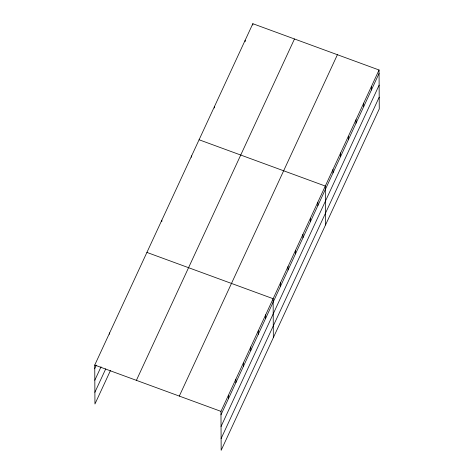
<?xml version="1.0" encoding="UTF-8"?>
<svg xmlns="http://www.w3.org/2000/svg" width="474" height="474" viewBox="0 0 474 474"><rect width="100%" height="100%" fill="white"/><g stroke="black" fill="none" stroke-linecap="round" stroke-linejoin="round"><path stroke-width="0.71" d="M110.472 370.478L94.948 404.008L94.741 365.069L252.832 23.7L379.052 69.992L379.259 108.931L221.168 450.3L220.961 411.367L379.052 69.992M94.759 368.523L96.311 365.17M94.824 380.231L101.033 366.823M94.883 392.3L105.755 368.831M136.393 380.349L294.484 38.975M179.308 396.086L337.399 54.717M220.979 414.815L379.07 73.446M221.044 426.529L379.135 85.154M221.103 438.592L379.194 97.217M199.08 139.765L325.3 186.057L325.508 224.996M146.91 252.417L273.131 298.709L273.338 337.648M94.741 365.069L220.961 411.367M371.373 86.576L371.391 90.024M363.694 103.154L363.712 106.609M356.015 119.738L356.033 123.187M348.337 136.316L348.354 139.771M340.658 152.895L340.676 156.349M332.979 169.479L332.997 172.933M317.847 202.155L317.87 205.603M310.399 218.247L310.417 221.696M302.945 234.34L302.963 237.794M295.492 250.432L295.509 253.886M288.038 266.524L288.056 269.979M280.584 282.617L280.602 286.071M265.677 314.807L265.695 318.255M258.229 330.899L258.247 334.354M252.832 23.7L252.843 25.081M250.776 346.992L250.793 350.446M245.153 40.278L245.165 41.665M243.322 363.084L243.34 366.538M235.868 379.176L235.886 382.631M228.415 395.269L228.432 398.723M214.438 106.603L214.449 107.983M191.632 155.857L191.638 157.244M161.818 220.232L161.824 221.613M109.648 332.884L109.654 334.265"/></g></svg>
